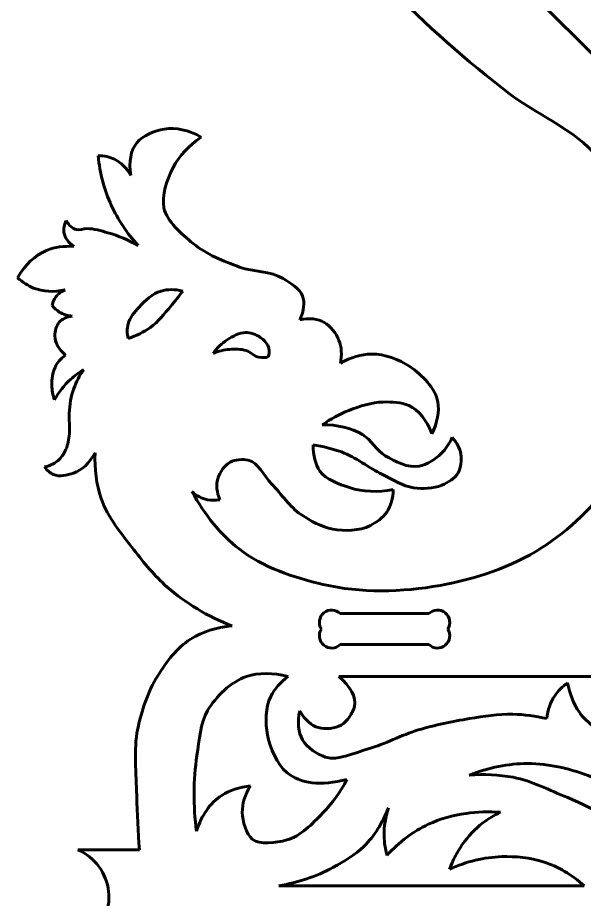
# Model space of a CAD drawing. Header units: millimetres. Extents: x -133 to 552, y -80 to 418.
# Drawn here: x 265.9 to 339.4, y -17.4 to 97.1 of the extents above; entities that cross this region are included whole.
import ezdxf

# ---------------------------------------------------------------- set-up
doc = ezdxf.new("R2010")
doc.units = ezdxf.units.MM
doc.linetypes.add('K5LT32769', pattern=[0])

msp = doc.modelspace()

# ---------------------------------------------------------------- linework, layer by layer
at = {"color": 30, "linetype": 'K5LT32769', "lineweight": 60, "true_color": 0xff8000}
for p, q in [((340.4738998532904, 92.37034768759389), (333.874236562216, 98.97001097866831)), ((313.4886911921807, 19.72020828634419), (307.7337552224481, 19.72020828634419)), ((313.4886911921807, 19.72020828634419), (319.2436271619134, 19.72020828634419)), ((307.7337552224481, 15.72020828634419), (313.4886911921807, 15.72020828634419)), ((319.2436271619135, 15.72020828634422), (313.4886911921807, 15.72020828634419)), ((307.5518896241961, 11.54659266215215), (359.1759702393442, 11.54659266215215)), ((281.659068739383, -10.95233552397377), (273.659068739383, -10.95233552397377)), ((299.7568178697689, -15.6169603094329), (339.4076189821092, -15.6169603094329))]:
    msp.add_line(p, q, dxfattribs=at)
for centre, radius, start, end in [((306.6112232073144, 18.5976762712105), 1.587500000000009, 45.00000000000036, 213.5548992548023), ((320.3661591770471, 18.59767627121056), 1.587500000000009, 326.4451007451989, 135.0000000000004), ((306.6112232073144, 16.84274030147782), 1.587500000000009, 146.4451007451978, 315.0000000000003), ((320.3661591770471, 16.8427403014779), 1.587500000000009, 225.0000000000004, 33.55489925480107), ((270.9705393240051, -17.12325940310404), 6.731158291064973, 246.4583520731633, 66.45835207316338)]:
    msp.add_arc(centre, radius, start, end, dxfattribs=at)
for points, knots in [([(326.5965234000105, 316.966494133607), (327.8933320253262, 313.8604641791375), (328.8651249833292, 310.6896180856474), (329.5119022740195, 307.453955853137), (330.1644458701205, 304.1894462617182), (330.3860011931641, 300.7983019820988), (330.4770226087187, 297.4624960189046), (330.5791660634266, 293.7190830732829), (330.5699868389221, 289.8762308353833), (329.9119372873781, 286.2121609849425), (329.2181846877593, 282.3492938528787), (327.6711022935915, 278.6014740943243), (326.2645683950891, 274.9104545581313), (323.989540675209, 268.9403376854426), (321.1323451014313, 263.1289255813695), (317.9424027535281, 257.5982951679705), (314.7195473225167, 252.0106009964893), (310.388466317633, 247.0718059610097), (307.0002960766608, 241.5704205990383), (303.2595936428686, 235.4966273274078), (299.7670928154254, 229.2146796523916), (296.7260175068325, 222.7684908162523), (293.2191245576062, 215.3349050333019), (289.897199341003, 207.6631499806593), (287.7360237582326, 199.7541068198367), (285.9953838758166, 193.3840570805972), (284.5693796068161, 186.7611719122703), (284.1400262587927, 180.1816061443137), (283.7600287571139, 174.3583871908235), (284.2242264602297, 168.4133375791375), (284.8078563499905, 162.5817663711979), (285.3351318524706, 157.3132825377623), (285.9854129063602, 151.9829116320039), (287.2736833047325, 146.8621195347179), (288.6629423169952, 141.3399041829818), (290.6370151477455, 135.8640341153815), (293.0683766483761, 130.710952981158), (295.0716269484184, 126.4652201579647), (297.513135489542, 122.368342239491), (300.0959834693907, 118.4434638813167), (304.1483898965881, 112.2854544248074), (308.9314959005056, 106.5050690067256), (314.0279057636828, 101.1826751981229), (318.8433194147557, 96.15373747717723), (324.1521429161847, 91.49618560186099), (329.6859069262944, 87.25075290383077), (333.1581121951664, 84.58692160278284), (337.5488632651126, 82.86715208464236), (340.4738998532904, 79.72998069186778), (343.2980877148888, 76.70097195979355), (345.7030604287947, 72.76270345429066), (347.0699869572252, 68.88034209100306), (348.8132965772415, 63.92897288993083), (348.8863796366012, 57.98564102535184), (348.2412547607277, 52.72917553744321), (347.5951069848541, 47.46437547936301), (346.0866965672703, 41.6964808644782), (343.1863095035065, 37.31775707030592), (340.8632089907881, 33.81056466196088), (337.441413720116, 30.54610862646251), (333.8778127493557, 28.25584301162918), (330.0203227619588, 25.77669993411065), (325.2225160647696, 24.20979752235942), (320.6856385414862, 23.38583477601379), (315.7929182400151, 22.49724582116285), (310.3509592570448, 22.38397447788857), (305.520802769823, 23.5091261237509), (301.746450176044, 24.38833553325759), (297.6232265787949, 25.75788142216288), (294.6095184950898, 28.13255166389209), (292.1557771994605, 30.06599255258951), (290.1152857423624, 32.55198852261891), (288.4880441237956, 35.59053957398029)], [0, 0, 0, 0, 1, 1, 1, 2, 2, 2, 3, 3, 3, 4, 4, 4, 5, 5, 5, 6, 6, 6, 7, 7, 7, 8, 8, 8, 9, 9, 9, 10, 10, 10, 11, 11, 11, 12, 12, 12, 13, 13, 13, 14, 14, 14, 15, 15, 15, 16, 16, 16, 17, 17, 17, 18, 18, 18, 19, 19, 19, 20, 20, 20, 21, 21, 21, 22, 22, 22, 23, 23, 23, 24, 24, 24, 24]), ([(289.6829771886751, 81.6019697919007), (288.0103649275971, 82.54341941839112), (286.4124413588711, 82.89025554183553), (284.8892064824971, 82.64247816223389), (283.6506759395521, 82.44101228376215), (282.0549913810704, 81.79608363590643), (281.3217492127832, 80.85874952737697), (280.5298455493862, 79.84642597797517), (280.2697184568029, 78.43430747538008), (280.5413679350333, 76.62239401959175)], [0, 0, 0, 0, 1, 1, 1, 2, 2, 2, 3, 3, 3, 3]), ([(289.6829771886751, 81.6019697919007), (288.0602897350093, 80.50419348469691), (286.8463633029539, 79.19117101737169), (286.0411978925089, 77.66290238992497), (285.2347778034082, 76.13225228160223), (284.5259343738783, 74.00012286253204), (284.8520454692709, 72.42319952503274), (285.2159347235473, 70.66359837855023), (287.1345369807146, 69.02258316666979), (288.6424688183419, 67.77807287175946), (290.3395369174149, 66.37746664556326), (292.5656094356739, 65.5089653613552), (294.662552960984, 64.73086978721221), (296.4777512470621, 64.05731909996592), (298.7024024901581, 64.24875507647485), (300.3110269713643, 63.24442925816476), (301.2459679706617, 62.66070981639245), (302.5024902083098, 61.92572705982181), (302.837975870745, 60.97760745136742), (303.1449499672793, 60.11006468337206), (303.0275797469088, 59.08134082017695), (302.4858652096335, 57.89143586178217)], [0, 0, 0, 0, 1, 1, 1, 2, 2, 2, 3, 3, 3, 4, 4, 4, 5, 5, 5, 6, 6, 6, 7, 7, 7, 7]), ([(280.5413679350333, 76.62239401959175), (279.9926521188702, 77.61891650660672), (279.2865928675727, 78.32497575790427), (278.4231901811407, 78.74057177348436), (277.799289482538, 79.04088430265708), (277.0932302312405, 79.18952835556183), (276.3050124272481, 79.1865039321986)], [0, 0, 0, 0, 1, 1, 1, 2, 2, 2, 2]), ([(276.3050124272481, 79.1865039321986), (276.535669532383, 76.8904926497379), (277.1054717351846, 74.74754088702781), (278.0144190356527, 72.75764864406841), (278.8748739122453, 70.87391733922095), (280.0392523266659, 69.12734971759022), (281.5075542789141, 67.51794577917616)], [0, 0, 0, 0, 1, 1, 1, 2, 2, 2, 2]), ([(272.1503234646736, 70.7588770279367), (271.8899003442483, 70.20576889817235), (271.7952774014238, 69.68964375549325), (271.8664546362002, 69.21050159989943), (271.9668300009796, 68.53480706357644), (272.3969342865455, 67.93266106378417), (273.1567674928979, 67.40406360052262)], [0, 0, 0, 0, 1, 1, 1, 2, 2, 2, 2]), ([(281.5075542789141, 67.51794577917616), (280.2467034655659, 68.242147494361), (278.9340645268626, 68.79773068222411), (277.5696374628041, 69.18469534276548), (276.6798411166828, 69.43705015900869), (275.7550649587509, 69.7277320440464), (274.8341742066049, 69.72662674257853), (274.3889853968332, 69.72609240357713), (273.8931454049257, 69.49509090884874), (273.4922488356393, 69.59759545690875), (272.9645146487337, 69.73253089529592), (272.5172061917451, 70.11962475230524), (272.1503234646736, 70.7588770279367)], [0, 0, 0, 0, 1, 1, 1, 2, 2, 2, 3, 3, 3, 4, 4, 4, 4]), ([(273.1567674928979, 67.40406360052262), (271.8515503921278, 67.49485600988828), (270.6730646496772, 67.32281429566194), (269.6213102655461, 66.88793845784352), (268.1003931533194, 66.2590748054439), (266.8444886394669, 65.08058906299334), (265.8535967239888, 63.35248123049178)], [0, 0, 0, 0, 1, 1, 1, 2, 2, 2, 2]), ([(265.8535967239888, 63.35248123049178), (266.4970537781637, 62.75503427390191), (267.189521461726, 62.30772598611236), (267.9309997746759, 62.01055636712314), (269.1645245983759, 61.51618438689042), (270.5336898530216, 61.43733193766999), (272.0384955386131, 61.77399901946185)], [0, 0, 0, 0, 1, 1, 1, 2, 2, 2, 2]), ([(287.2882609781039, 61.61954627052407), (286.2649973617337, 61.86861298108968), (285.3235850266703, 61.86861298108968), (284.4640239729138, 61.61954627052407), (283.3963203256955, 61.31016808952184), (282.4116451099333, 60.39333070884081), (281.6397869677236, 59.53852952985767), (281.0615288414908, 58.89813241408018), (280.3929127789645, 58.16124798736833), (280.1905074519024, 57.34602974951267), (280.0445520171706, 56.75817203828275), (280.0445520171706, 56.1264348134376), (280.1905074519024, 55.45081807497719)], [0, 0, 0, 0, 1, 1, 1, 2, 2, 2, 3, 3, 3, 4, 4, 4, 4]), ([(272.0384955386131, 61.77399901946185), (271.5125974159512, 61.56547643879432), (271.1039983608998, 61.26440345086175), (270.8126983734591, 60.87078005566414), (270.5803975389435, 60.55688013416884), (270.4226926405026, 60.18412310149042), (270.3395836781365, 59.75250895762889)], [0, 0, 0, 0, 1, 1, 1, 2, 2, 2, 2]), ([(287.2882609781039, 61.61954627052407), (286.7917224903246, 60.94234290570235), (286.271468305158, 60.28583167203972), (285.7274984226041, 59.65001256953622), (284.9025625461515, 58.6857864139878), (284.1072891400726, 57.62837536861309), (283.0890664835449, 56.90009759079845), (282.2232089727322, 56.28079808902824), (281.2570226288514, 55.79770491708781), (280.1905074519024, 55.45081807497719)], [0, 0, 0, 0, 1, 1, 1, 2, 2, 2, 3, 3, 3, 3]), ([(270.3395836781365, 59.75250895762889), (270.6091324294891, 59.39969241733502), (270.9173738218963, 59.11295623835161), (271.2643078553579, 58.89230042067869), (271.74817842066, 58.58455069036467), (272.3073139696777, 58.40534057850005), (272.9417145024108, 58.35467008508482)], [0, 0, 0, 0, 1, 1, 1, 2, 2, 2, 2]), ([(272.9417145024108, 58.35467008508482), (272.1997234990542, 58.25908158789059), (271.6405879500365, 58.00101902680554), (271.2643078553579, 57.58048240182964), (270.8820085156885, 57.15321857281313), (270.6793144195374, 56.37104614654726), (270.6836670929165, 55.795549687658), (270.6902982452866, 54.91880007313023), (271.1562445361346, 54.08726515407837), (272.0815059654606, 53.30094493050242)], [0, 0, 0, 0, 1, 1, 1, 2, 2, 2, 3, 3, 3, 3]), ([(302.4858652096335, 57.89143586178217), (303.7400457721508, 58.13955072714153), (304.7970701483623, 58.02393868599339), (305.656938338268, 57.54459973833777), (306.4683782130028, 57.09225746052444), (307.2174907323508, 56.10538502431666), (307.5645370172123, 55.21584290949677), (307.9076734070378, 54.33632255964213), (307.9684610063242, 53.3460506850449), (307.7468998150715, 52.24502728570508)], [0, 0, 0, 0, 1, 1, 1, 2, 2, 2, 3, 3, 3, 3]), ([(291.2273283800797, 53.51844538721551), (291.7489189306424, 54.23230828623255), (292.3558821466702, 54.8144974934428), (293.0482180281628, 55.26501300884627), (293.7526135642046, 55.72337596019815), (294.6222804724379, 56.23724631558704), (295.4265228746386, 56.23119935272709), (296.0634505319549, 56.22641040118994), (296.836358383123, 55.98197091402557), (297.3588955624003, 55.59946212788194), (297.8288559278708, 55.25544073369082), (298.3797568106556, 54.71145595248339), (298.4737259591859, 54.15018261206069), (298.5275064164674, 53.82895444962679), (298.5448192380512, 53.30450357391916), (298.3622429195074, 53.10967424172748), (298.1543668917528, 52.88784729292539), (297.5520475428564, 52.97821187292439), (297.1730904962694, 53.03535221527508), (296.5862745708422, 53.12383417695844), (296.1143259356481, 53.71619655031907), (295.5380059143172, 53.89005551947737), (294.8515651573389, 54.09713470808668), (294.0665703329107, 54.10170653835755), (293.3455061339723, 54.03869957238211), (292.6298230863483, 53.97616281421659), (291.9237638350508, 53.80274475249439), (291.2273283800797, 53.51844538721551)], [0, 0, 0, 0, 1, 1, 1, 2, 2, 2, 3, 3, 3, 4, 4, 4, 5, 5, 5, 6, 6, 6, 7, 7, 7, 8, 8, 8, 9, 9, 9, 9]), ([(272.0815059654606, 53.30094493050242), (271.4389420756221, 52.84976879133993), (271.0049271272644, 52.31558705101544), (270.7051723063403, 51.70955913714455), (270.3691969880147, 51.03030260125544), (270.2818993341061, 50.16090229101283), (270.296573251289, 49.38699608737903), (270.3086736733864, 48.74881668299844), (270.4233681449797, 48.11082868476036), (270.640656666069, 47.47303209266484)], [0, 0, 0, 0, 1, 1, 1, 2, 2, 2, 3, 3, 3, 3]), ([(319.6177780966905, 43.05799974601732), (320.3524201765796, 44.56355155986137), (320.6104827479191, 45.95135472128734), (320.3919658107091, 47.22140923029527), (320.0911053916751, 48.97005689420088), (318.3215419037365, 50.75659169901894), (316.7790898119555, 51.7977188287165), (315.3901993897779, 52.73519462223466), (313.4618685693921, 53.46305835803926), (311.789880099391, 53.43211511386698), (310.4479648538941, 53.40728048620959), (309.1003047591209, 53.01158454348896), (307.7468998150715, 52.24502728570508)], [0, 0, 0, 0, 1, 1, 1, 2, 2, 2, 3, 3, 3, 4, 4, 4, 4]), ([(274.4255742286499, 51.38698093578824), (273.875042815049, 50.62046018976852), (273.4449386986822, 49.81186408163219), (273.1352618795492, 48.96119261137927), (272.7684481084786, 47.953567917935), (272.6254207063529, 46.83781872827478), (272.5417179654683, 45.76121672676892), (272.4726898117545, 44.87336230691395), (272.6715734915247, 43.96039679061627), (272.5675242226022, 43.07736598483768), (272.487659023722, 42.39957716756705), (272.4078085149048, 41.67910942301279), (272.128817851325, 41.06447792838924), (271.9146085581622, 40.59256329035253), (271.618780299808, 40.10312882913895), (271.2514051087705, 39.74835881455756), (270.7528165888161, 39.26687759097565), (270.1162622461785, 38.93999833394557), (269.3417420808579, 38.7677210434673)], [0, 0, 0, 0, 1, 1, 1, 2, 2, 2, 3, 3, 3, 4, 4, 4, 5, 5, 5, 6, 6, 6, 6]), ([(274.4255742286499, 51.38698093578824), (273.8080715136537, 51.02399976017019), (273.2417675601615, 50.60823230064426), (272.7266623681733, 50.13967855721046), (271.8992124747032, 49.38700754725068), (271.2038772406685, 48.49812539240212), (270.640656666069, 47.47303209266484)], [0, 0, 0, 0, 1, 1, 1, 2, 2, 2, 2]), ([(305.3899283301703, 44.24508757417921), (306.4823265684946, 45.00599423523789), (307.6292713300037, 45.6253444064528), (308.8307626146976, 46.10313808782394), (310.2512792783733, 46.66803097954353), (311.8066222109338, 47.17061122768899), (313.3210513560057, 47.20420505887265), (314.4129350277883, 47.2284257732332), (315.6888142690436, 47.20037241422872), (316.6242522691518, 46.75689660188411), (317.9596216998353, 46.12381985817258), (318.9574636423482, 44.89085423955032), (319.6177780966905, 43.05799974601732)], [0, 0, 0, 0, 1, 1, 1, 2, 2, 2, 3, 3, 3, 4, 4, 4, 4]), ([(322.2753703587271, 42.59657665317306), (321.8992342358582, 41.7837927213867), (321.4148008150408, 41.08886129548473), (320.822070096275, 40.51178237546715), (320.052610693977, 39.76264151467277), (318.9587916786958, 39.04320121092469), (317.9661776401174, 38.86018191889407), (316.5827803776103, 38.60510957683474), (314.8619132247238, 39.46779440644977), (313.5791139273451, 40.23651563270496), (312.4548163350295, 40.91025424918747), (311.7428460687556, 42.3145170931851), (310.6199964426517, 42.97197888890413), (309.1201475468333, 43.850184950898), (307.3767915093396, 44.27455451265634), (305.3899283301703, 44.24508757417921)], [0, 0, 0, 0, 1, 1, 1, 2, 2, 2, 3, 3, 3, 4, 4, 4, 5, 5, 5, 5]), ([(304.2316346536726, 41.64690635290704), (305.4940161702851, 41.44976309056024), (306.712071555409, 41.14008799264741), (307.885800809044, 40.71788105916853), (309.7840981535347, 40.03503678467652), (311.3993070942276, 38.65802732053476), (313.2328574996723, 37.78629013226035), (314.5484259425581, 37.16082058859344), (315.8565649727014, 36.26185856535929), (317.2586337725392, 36.07275459047601), (318.4343943605684, 35.91417392686438), (319.8354845749272, 35.92918870385782), (320.9127999279107, 36.40307469491637), (321.6959943849868, 36.74758373811832), (322.6331320845707, 37.29808516205914), (323.0392356002454, 38.0133852040631), (323.413960395138, 38.67341559331288), (323.522868144757, 39.67977853252877), (323.3902007112133, 40.44949597431074), (323.2597974816861, 41.20607682878813), (322.8881873641907, 41.9217703884089), (322.2753703587271, 42.59657665317306)], [0, 0, 0, 0, 1, 1, 1, 2, 2, 2, 3, 3, 3, 4, 4, 4, 5, 5, 5, 6, 6, 6, 7, 7, 7, 7]), ([(304.2316346536726, 41.64690635290704), (304.1948329608582, 40.26109598082977), (304.4838630522435, 39.12562062181604), (305.0987249278285, 38.24048027586585), (305.8682916206416, 37.13263060140005), (307.5778513380085, 36.52497557224923), (308.9386961419477, 36.09339959700353), (310.6921679243508, 35.53730657863294), (312.5798803481811, 35.45292724720055), (314.6018334134385, 35.84026160270639)], [0, 0, 0, 0, 1, 1, 1, 2, 2, 2, 3, 3, 3, 3]), ([(269.3417420808579, 38.7677210434673), (269.6850472770128, 38.30677140916035), (270.0721411340221, 37.97989215213028), (270.5030236518859, 37.78708327237703), (271.2363852201563, 37.45892277254214), (272.3160734550943, 37.69499989405935), (273.0836493652813, 37.9677270723147), (274.226702008756, 38.37386478184266), (275.1643293512897, 39.25127752439711), (275.8965313928823, 40.59996529997807)], [0, 0, 0, 0, 1, 1, 1, 2, 2, 2, 3, 3, 3, 3]), ([(275.8965313928823, 40.59996529997807), (275.819085239853, 38.50412985878206), (276.0857498969038, 36.53425223089022), (276.6965253640349, 34.69033241630251), (277.5081822651863, 32.23995527573072), (279.3477522740829, 30.09256087692917), (280.9545577911373, 28.00651181860832), (282.2577575492525, 26.31462154354651), (283.6453638436549, 24.6132317394528), (285.2340946061775, 23.21084992754319), (287.6754046510971, 21.05589146322083), (290.4997560140836, 19.36414800721877), (293.7071486951369, 18.13561955953703)], [0, 0, 0, 0, 1, 1, 1, 2, 2, 2, 3, 3, 3, 4, 4, 4, 4]), ([(292.0911762525578, 34.52030230801132), (291.6958611865006, 35.51105588178973), (291.6126205102586, 36.41481179527463), (291.8414542238317, 37.23157004846605), (292.0687308922019, 38.04277086215151), (292.7182655397493, 39.01782396609161), (293.4468101227852, 39.40771915593629), (294.0770823514005, 39.74502193184301), (295.0764907096222, 39.80419164389261), (295.7719170486666, 39.66637231225658), (297.0697837361945, 39.4091615777976), (297.8177506548001, 37.59583475455256), (298.8336710281623, 36.55375311335237), (300.113466183272, 35.2410015723798), (301.1628631957328, 33.61043437151235), (302.6508506101183, 32.59387522926717), (303.8729474093979, 31.75896650490188), (305.3228809974487, 30.96319033073635), (306.7534267963327, 30.70312272605533), (308.3081313935711, 30.42048353973513), (310.2430991055245, 30.44891638242214), (311.6408436442577, 31.16689220797521), (312.4276585183983, 31.57105337130947), (313.2891826360982, 32.18732541721683), (313.7813181761957, 32.91494640905786), (314.3223611413603, 33.71487688931495), (314.5958662204413, 34.68998195386446), (314.6018334134385, 35.84026160270639)], [0, 0, 0, 0, 1, 1, 1, 2, 2, 2, 3, 3, 3, 4, 4, 4, 5, 5, 5, 6, 6, 6, 7, 7, 7, 8, 8, 8, 9, 9, 9, 9]), ([(288.4880441237956, 35.59053957398029), (289.1015573101605, 35.02496688658557), (289.7674827200968, 34.66822113126258), (290.4858203536044, 34.52030230801132), (290.9946419715413, 34.41552665453133), (291.5297606045258, 34.41552665453133), (292.0911762525578, 34.52030230801132)], [0, 0, 0, 0, 1, 1, 1, 2, 2, 2, 2]), ([(293.7071486951369, 18.13561955953703), (291.6446755133006, 17.94787220649602), (289.8376645598275, 17.36665756056018), (288.2861158347177, 16.39197562172953), (286.5532883080144, 15.30341445310316), (285.1490484811936, 13.42054985967661), (284.0435669933119, 11.65394662366316), (282.7608663923573, 9.604140220459726), (281.9262204002445, 7.122724387604649), (281.4422961708441, 4.748191940206951), (280.8756533578149, 1.967773717937732), (281.2606610472501, -1.01344265328116), (281.3184261316789, -3.891743291561134), (281.3656820579062, -6.246396867636463), (281.4792295938076, -8.599927611774007), (281.659068739383, -10.95233552397377)], [0, 0, 0, 0, 1, 1, 1, 2, 2, 2, 3, 3, 3, 4, 4, 4, 5, 5, 5, 5]), ([(300.9553169125059, 11.54659266215215), (298.953785513346, 12.07753701544598), (297.1522194489649, 12.07753701544598), (295.5506187193627, 11.54659266215215), (293.5672594147965, 10.88909207299238), (291.5858649955563, 8.971504303400167), (290.5205035693085, 7.131422343457402), (289.5660135280233, 5.482836368179861), (289.4215409626028, 3.263528221149286), (289.1291951235489, 1.298629243926541), (288.6491542619584, -1.927795325743247), (288.6313169741921, -5.209856274714738), (289.0756832602504, -8.547553602987946)], [0, 0, 0, 0, 1, 1, 1, 2, 2, 2, 3, 3, 3, 4, 4, 4, 4]), ([(300.9553169125059, 11.54659266215215), (299.9409208791802, 10.79338442361666), (299.1917547930019, 9.92812876810082), (298.7078186539711, 8.950825695604635), (298.0038086784156, 7.529086220730335), (297.9900692363108, 5.547485765095971), (298.2797237475835, 3.974222408848959), (298.5975459142101, 2.247965958156996), (299.555506684899, 0.1480303746726008), (300.7947813226106, -0.8953571513098382), (302.5732939499156, -2.392747506654324), (305.1775379637734, -2.69598139867886), (308.607513364184, -1.805058827383462)], [0, 0, 0, 0, 1, 1, 1, 2, 2, 2, 3, 3, 3, 4, 4, 4, 4]), ([(302.4732180184256, 7.082867465980328), (303.1486992123354, 5.915448146383497), (303.9641769701725, 5.192872917920226), (304.9196512919369, 4.915141780590488), (305.7853614856511, 4.663502703305653), (307.0870096731588, 4.795264930239938), (307.8615647221089, 5.255784388294614), (308.6345514581351, 5.715371390200758), (309.4094892317045, 6.838190388177594), (309.5647777606295, 7.671250152014707), (309.7942198387183, 8.902113530721195), (309.1232571265738, 10.19389436743367), (307.5518896241961, 11.54659266215215)], [0, 0, 0, 0, 1, 1, 1, 2, 2, 2, 3, 3, 3, 4, 4, 4, 4]), ([(337.2509724358946, 10.73703337918181), (336.5653389170554, 10.25992157782383), (336.0079237186626, 9.702506379431043), (335.5787268407162, 9.064787784003443), (335.0062704059453, 8.214208172911242), (334.6619121712665, 7.220770191337067), (334.5456521366798, 6.084473839280932)], [0, 0, 0, 0, 1, 1, 1, 2, 2, 2, 2]), ([(337.2509724358946, 10.73703337918181), (337.5156144364165, 9.280249034582397), (338.0234816171743, 8.004387580483353), (338.7745739781682, 6.909449016884665), (339.7776588450914, 5.447157079974232), (341.5203884163499, 4.403584364849948), (343.0852515124058, 3.490635800075552), (344.9581787169827, 2.39796117080283), (347.3568307027978, 2.247396662595122), (349.2539797079527, 1.186652980052031), (350.8535135832911, 0.2923133954075325), (352.3399541123385, -0.810129996969323), (353.713301295095, -2.120677197078514)], [0, 0, 0, 0, 1, 1, 1, 2, 2, 2, 3, 3, 3, 4, 4, 4, 4]), ([(302.4732180184256, 7.082867465980328), (302.1483779984059, 5.576406739892008), (302.2705967896719, 4.322015699695314), (302.8398743922236, 3.319694345390232), (303.4011737468751, 2.331420211991798), (304.7424450823196, 1.443193293222095), (305.8276199743312, 1.090033463220323), (307.4670760557581, 0.5564881008329223), (309.5526098064993, 1.667036893984658), (311.3571789621126, 2.160270686661875), (313.586307786439, 2.76954723390223), (315.6500592962919, 3.955134692908132), (317.8677887380488, 4.612897657048791), (320.0371111251602, 5.256303429031803), (322.2745997296861, 5.734774277612672), (324.5121781669151, 6.084473839280932), (326.3693983073674, 6.374729169879259), (328.261410622897, 6.716087832011979), (330.1309235899834, 6.664185668645104), (331.6046138061292, 6.623272494092618), (333.0761899883614, 6.430035217637879), (334.5456521366798, 6.084473839280932)], [0, 0, 0, 0, 1, 1, 1, 2, 2, 2, 3, 3, 3, 4, 4, 4, 5, 5, 5, 6, 6, 6, 7, 7, 7, 7]), ([(324.4688044018026, -1.253443453918152), (327.0004481897723, -0.2541471584672337), (329.5294614893938, 0.2516555014570656), (332.055844300667, 0.2639645258547318), (334.8461289259512, 0.2775593307971462), (337.7934907239573, -0.4940173352859176), (340.4170719443135, -1.501183532248405), (343.2264605346354, -2.579679292299659), (345.8483763636307, -4.138377285127589), (348.2828194312995, -6.177277510732182)], [0, 0, 0, 0, 1, 1, 1, 2, 2, 2, 3, 3, 3, 3]), ([(324.4688044018026, -1.253443453918152), (326.4182651684206, -1.101791164634491), (328.3176057689527, -1.194693694008336), (330.1668262033987, -1.532151042039686), (332.6187977237672, -1.979602190263556), (334.9099786225509, -3.24720298654821), (337.2583859456026, -4.164389374298764), (339.0740569859199, -4.873511998157667), (340.798803229627, -6.037285792504832), (342.6777001590772, -6.363082569479886), (344.4794430368587, -6.675500996120633), (346.3478161275995, -6.613565976538069), (348.2828194312995, -6.177277510732182)], [0, 0, 0, 0, 1, 1, 1, 2, 2, 2, 3, 3, 3, 4, 4, 4, 4]), ([(308.607513364184, -1.805058827383462), (307.7436033928873, -3.452851602633864), (306.6912034146845, -4.915509199458114), (305.4503134295756, -6.193031617856221), (304.1163088002362, -7.566417526904637), (302.5635392514783, -9.191550800359067), (300.7947813226106, -9.671302732255356), (299.4262958592656, -10.04248611133541), (297.2614617644907, -10.350953876315), (296.2997848055409, -9.564279005658463), (295.5067491513395, -8.91555677633913), (295.0386873952516, -7.255722164135989), (295.0155000863782, -6.086007891259321), (294.9930613887906, -4.954058298652754), (295.3498071441136, -3.812471881619189), (296.0857373523471, -2.661248640158632)], [0, 0, 0, 0, 1, 1, 1, 2, 2, 2, 3, 3, 3, 4, 4, 4, 5, 5, 5, 5]), ([(296.0857373523471, -2.661248640158632), (294.634803689964, -2.798843096350815), (293.3861935463335, -3.209100714972251), (292.3399069214557, -3.892021496022942), (290.831085908572, -4.87684267225147), (289.7430113548369, -6.428686707906472), (289.0756832602504, -8.547553602987946)], [0, 0, 0, 0, 1, 1, 1, 2, 2, 2, 2]), ([(299.756817869769, -15.6169603094329), (302.2809595790933, -15.19460972472151), (304.622103412343, -14.40557284412377), (306.780249369518, -13.24984966763967), (308.1968970095381, -12.49121121455475), (309.6657238935339, -11.61953764926022), (310.7936387979461, -10.49993468890192), (312.1726537178965, -9.13108214451664), (313.2379360970472, -7.458836549338272), (313.9894859353981, -5.483197903366815)], [0, 0, 0, 0, 1, 1, 1, 2, 2, 2, 3, 3, 3, 3]), ([(313.9894859353981, -5.483197903366815), (313.5911779015931, -6.69627888705547), (313.4053728354622, -7.910205319110872), (313.4320707370053, -9.124977199533035), (313.4508459671885, -9.979262381392168), (313.5747160112758, -10.83396568559444), (313.8036808692672, -11.68908711213987)], [0, 0, 0, 0, 1, 1, 1, 2, 2, 2, 2]), ([(328.556603120063, -6.077774114985793), (327.0307406680487, -5.956179702410196), (325.5319131345926, -6.005727720045115), (324.0601205196945, -6.226418167890543), (322.3902338061087, -6.476812172413986), (320.6696693020054, -6.927547351197191), (319.154866773838, -7.638536670485607), (317.1632072640448, -8.573344087816267), (315.3794786291878, -9.923527568367682), (313.8036808692672, -11.68908711213987)], [0, 0, 0, 0, 1, 1, 1, 2, 2, 2, 3, 3, 3, 3]), ([(321.9047817525757, -13.47281574699679), (322.3325591799201, -12.31493912572235), (322.8899743783128, -11.24965674657169), (323.5770273477541, -10.2769686095448), (324.3180764682086, -9.22783598006717), (325.2295403840627, -8.230289255141024), (326.2526203000394, -7.452731604354675), (326.9582033584872, -6.916476814485719), (327.7261976318284, -6.458157651362761), (328.556603120063, -6.077774114985793)], [0, 0, 0, 0, 1, 1, 1, 2, 2, 2, 3, 3, 3, 3]), ([(339.4076189821093, -15.6169603094329), (337.7773511277301, -14.16360323087692), (336.0060094972819, -13.12682626210461), (334.0935940907647, -12.50662940311596), (332.4071794434969, -11.9597246544805), (330.4854702130668, -11.77833995061813), (328.7052471729677, -11.8377311650446), (326.412054326521, -11.91423590911139), (324.1452325197237, -12.45926410309545), (321.9047817525757, -13.47281574699679)], [0, 0, 0, 0, 1, 1, 1, 2, 2, 2, 3, 3, 3, 3])]:
    msp.add_open_spline(points, degree=3, knots=knots, dxfattribs=at)

doc.saveas('drawing.dxf')
